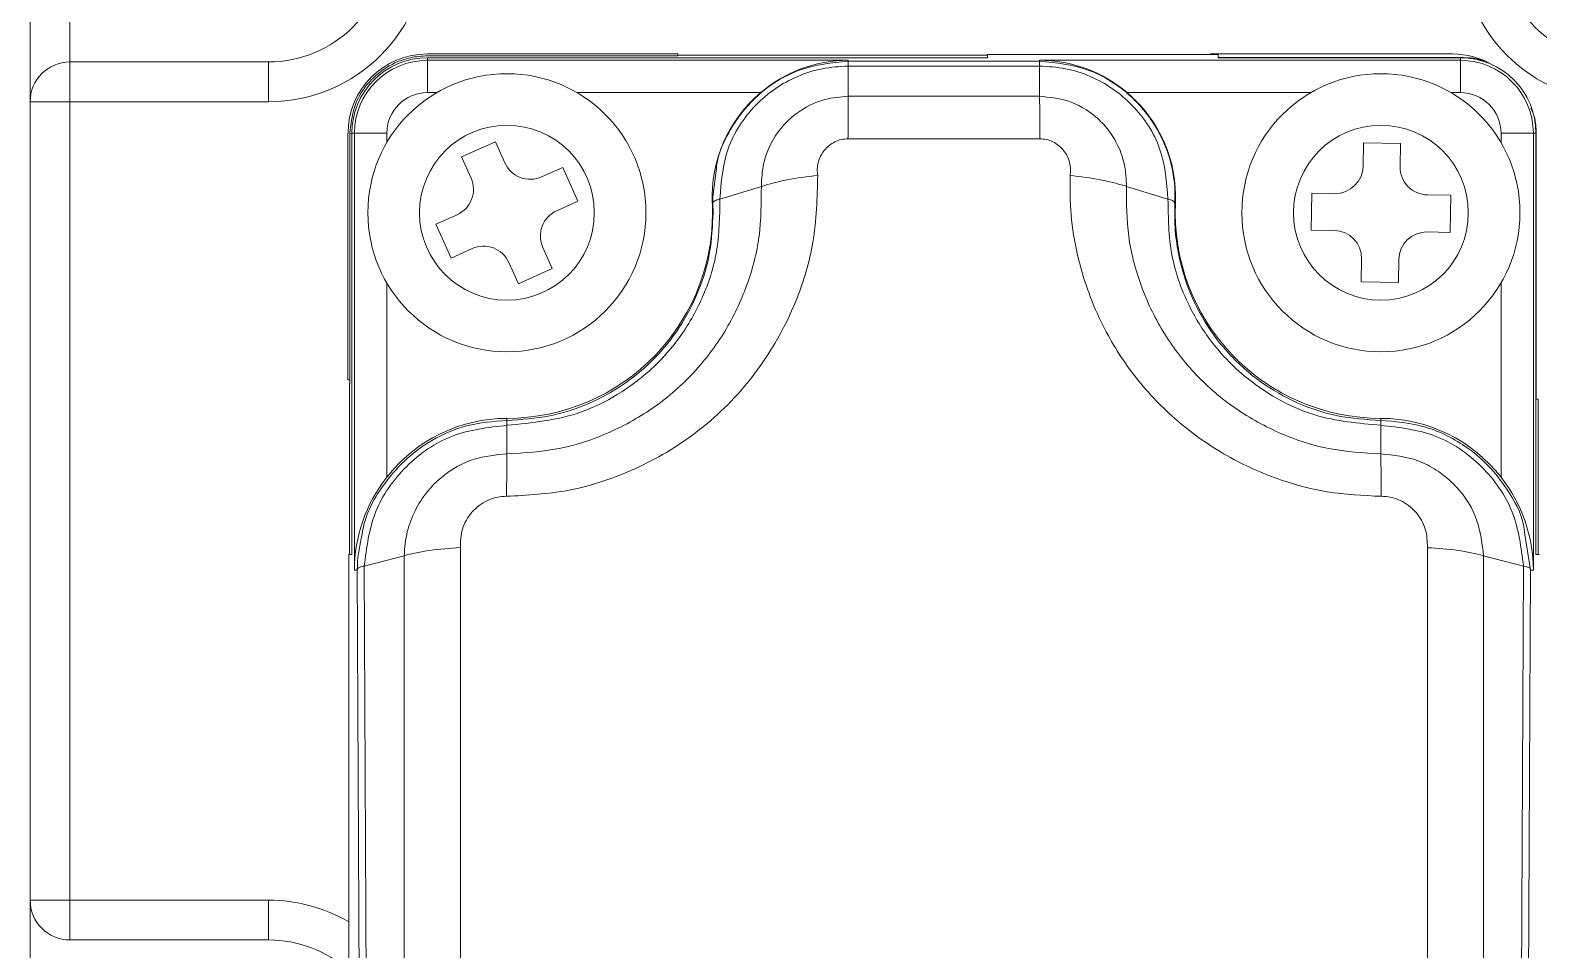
# Paper-space layout '시트1-ENG' of a CAD drawing. Header units: inches. Extents: x 0.2 to 16.3, y 0.2 to 11.5.
# Drawn here: x 1.218 to 1.965, y 3.593 to 4.049 of the extents above; entities that cross this region are included whole.
import ezdxf

# ---------------------------------------------------------------- set-up
doc = ezdxf.new("R2010")
doc.units = ezdxf.units.IN
doc.header["$MEASUREMENT"] = 0

psp = doc.layouts.new('시트1-ENG')

# ---------------------------------------------------------------- linework, layer by layer
at = {"color": 7, "linetype": 'Continuous', "lineweight": 18}
for p, q in [((1.21792, 4.01322), (1.21792, 4.21795)), ((1.23761, 4.21795), (1.23761, 4.03291)), ((1.53879, 4.03685), (1.41478, 4.03685)), ((1.53879, 4.03597), (1.53879, 4.03685)), ((1.80277, 4.03658), (1.80277, 4.03685)), ((1.92265, 4.03685), (1.80277, 4.03685)), ((1.23761, 4.03291), (1.33603, 4.03291)), ((1.23761, 4.01322), (1.23761, 4.03291)), ((1.33603, 4.01322), (1.33603, 4.03291)), ((1.53879, 4.03594), (1.41477, 4.03594)), ((1.41478, 4.035), (1.41478, 4.03373)), ((1.69233, 4.035), (1.41478, 4.035)), ((1.41478, 4.03373), (1.62325, 4.03373)), ((1.41478, 4.03373), (1.41478, 4.01771)), ((1.69233, 4.0363), (1.53879, 4.0363)), ((1.53879, 4.03597), (1.53879, 4.03594)), ((1.62325, 4.0333), (1.62325, 4.03373)), ((1.62325, 4.0333), (1.71811, 4.0333)), ((1.62325, 4.03087), (1.62326, 4.01588)), ((1.62325, 4.03087), (1.7181, 4.03087)), ((1.69233, 4.03658), (1.69233, 4.035)), ((1.80651, 4.03658), (1.69233, 4.03658)), ((1.71811, 4.01588), (1.7181, 4.03087)), ((1.71811, 4.0333), (1.71811, 4.03373)), ((1.71811, 4.03373), (1.92659, 4.03373)), ((1.80651, 4.035), (1.80651, 4.03658)), ((1.92659, 4.03512), (1.80651, 4.03512)), ((1.80651, 4.035), (1.92659, 4.035)), ((1.92659, 4.035), (1.92659, 4.03373)), ((1.92659, 4.03373), (1.92659, 4.01771)), ((1.41478, 4.01771), (1.41945, 4.01771)), ((1.48884, 4.01771), (1.57996, 4.01771)), ((1.62326, 4.01588), (1.71811, 4.01588)), ((1.85252, 4.01771), (1.76141, 4.01771)), ((1.92659, 4.01771), (1.92192, 4.01771)), ((1.23761, 4.01322), (1.21792, 4.01322)), ((1.21792, 3.61755), (1.21792, 4.01322)), ((1.23761, 4.01322), (1.23761, 3.61755)), ((1.33603, 4.01322), (1.23761, 4.01322)), ((1.3754, 3.99748), (1.3754, 3.87543)), ((1.37639, 3.87364), (1.37639, 3.99756)), ((1.37733, 3.78881), (1.37733, 3.99756)), ((1.37733, 3.99756), (1.3786, 3.99756)), ((1.3786, 3.99756), (1.3786, 3.78102)), ((1.3786, 3.99756), (1.39462, 3.99756)), ((1.39462, 3.99756), (1.39462, 3.99289)), ((1.44846, 3.99338), (1.43169, 3.98588)), ((1.45315, 3.9829), (1.44846, 3.99338)), ((1.62316, 3.99484), (1.71821, 3.99484)), ((1.87856, 3.99277), (1.87838, 3.98129)), ((1.89693, 3.99249), (1.87856, 3.99277)), ((1.89675, 3.98101), (1.89693, 3.99249)), ((1.96276, 3.99756), (1.94674, 3.99756)), ((1.94674, 3.99756), (1.94674, 3.99289)), ((1.96276, 3.99756), (1.96276, 3.78102)), ((1.96403, 3.99756), (1.96276, 3.99756)), ((1.96403, 3.78881), (1.96403, 3.99756)), ((1.96415, 3.86577), (1.96415, 3.99756)), ((1.43169, 3.98588), (1.43638, 3.9754)), ((1.48184, 3.98064), (1.47136, 3.97595)), ((1.48934, 3.96387), (1.48184, 3.98064)), ((1.55965, 3.96496), (1.58022, 3.97125)), ((1.76114, 3.97125), (1.78171, 3.96496)), ((1.47886, 3.95918), (1.48934, 3.96387)), ((1.55593, 3.96293), (1.5562, 3.96294)), ((1.55612, 3.96606), (1.5562, 3.96294)), ((1.5562, 3.96294), (1.55634, 3.95819)), ((1.78516, 3.96294), (1.78543, 3.96293)), ((1.85291, 3.9679), (1.85263, 3.94953)), ((1.86439, 3.96772), (1.85291, 3.9679)), ((1.9218, 3.96685), (1.91032, 3.96702)), ((1.92152, 3.94848), (1.9218, 3.96685)), ((1.42943, 3.95719), (1.41895, 3.9525)), ((1.41895, 3.9525), (1.42645, 3.93573)), ((1.85263, 3.94953), (1.86411, 3.94935)), ((1.91004, 3.94865), (1.92152, 3.94848)), ((1.42645, 3.93573), (1.43693, 3.94042)), ((1.4766, 3.93049), (1.47191, 3.94098)), ((1.45514, 3.93347), (1.45983, 3.92299)), ((1.87768, 3.93537), (1.8775, 3.92388)), ((1.89587, 3.9236), (1.89605, 3.93508)), ((1.45983, 3.92299), (1.4766, 3.93049)), ((1.39462, 3.92349), (1.39462, 3.8271)), ((1.8775, 3.92388), (1.89587, 3.9236)), ((1.94674, 3.92349), (1.94674, 3.8271)), ((1.37639, 3.87543), (1.3754, 3.87543)), ((1.37617, 3.78881), (1.37617, 3.87364)), ((1.37639, 3.87364), (1.37617, 3.87364)), ((1.96519, 3.86577), (1.96415, 3.86577)), ((1.96519, 3.78881), (1.96519, 3.86577)), ((1.44473, 3.85378), (1.44474, 3.85378)), ((1.45415, 3.85285), (1.45414, 3.83872)), ((1.45415, 3.85529), (1.45415, 3.85629)), ((1.88722, 3.85285), (1.88721, 3.83872)), ((1.88722, 3.85629), (1.88722, 3.85529)), ((1.43108, 3.55816), (1.43108, 3.79223)), ((1.91028, 3.79222), (1.91028, 3.55816)), ((1.37575, 3.05268), (1.37575, 3.78881)), ((1.37733, 3.78881), (1.37575, 3.78881)), ((1.40323, 3.78822), (1.3835, 3.78313)), ((1.38499, 3.46606), (1.3835, 3.78313)), ((1.40323, 3.78822), (1.40324, 3.55517)), ((1.93813, 3.78822), (1.93812, 3.55517)), ((1.95786, 3.78313), (1.93813, 3.78822)), ((1.95786, 3.78313), (1.95637, 3.46606)), ((1.96575, 3.78881), (1.96403, 3.78881)), ((1.3786, 3.78102), (1.38002, 3.78102)), ((1.38002, 3.78102), (1.38153, 3.4639)), ((1.96134, 3.78102), (1.95983, 3.4639)), ((1.96276, 3.78102), (1.96134, 3.78102)), ((1.21792, 3.61755), (1.23761, 3.61755)), ((1.21792, 3.4896), (1.21792, 3.61755)), ((1.23761, 3.61755), (1.33603, 3.61755)), ((1.23761, 3.59787), (1.23761, 3.61755)), ((1.33603, 3.59787), (1.33603, 3.61755)), ((1.33603, 3.59787), (1.23761, 3.59787))]:
    psp.add_line(p, q, dxfattribs=at)
at = {"color": 8, "linetype": 'Continuous', "lineweight": 18}
for p, q in [((1.92658, 4.035), (1.92659, 4.03512)), ((1.37733, 3.9975), (1.37639, 3.99756)), ((1.96415, 3.99756), (1.96403, 3.99757)), ((1.55781, 3.97889), (1.55612, 3.96606)), ((1.95858, 3.79877), (1.96134, 3.78102))]:
    psp.add_line(p, q, dxfattribs=at)
at = {"color": 7, "linetype": 'Continuous', "lineweight": 18}
for centre, radius in [((1.45415, 3.95819), 0.0689), ((1.88722, 3.95819), 0.0689), ((1.45415, 3.95819), 0.04331), ((1.88722, 3.95819), 0.04331)]:
    psp.add_circle(centre, radius, dxfattribs=at)
for centre, radius, start, end in [((1.33603, 4.09196), 0.07874, 270, 0), ((1.33603, 4.09196), 0.05906, 270, 0), ((2.00533, 4.09196), 0.07874, 180, 270), ((2.00533, 4.09196), 0.05906, 180, 270), ((1.41478, 3.99748), 0.03937, 90, 180), ((1.92265, 3.99748), 0.03937, 59.40968, 90), ((1.23761, 4.01322), 0.01969, 90, 180), ((1.41478, 3.99756), 0.03745, 90, 180), ((1.41478, 3.99756), 0.03617, 90, 180), ((1.92659, 3.99756), 0.03745, 0, 90), ((1.92659, 3.99756), 0.03617, 0, 90), ((1.41478, 3.99756), 0.02015, 90, 180), ((1.62325, 3.96606), 0.0674, 129.9741, 182.66588), ((1.71811, 3.96606), 0.0674, 357.33412, 50.0259), ((1.92659, 3.99756), 0.02015, 0, 90), ((1.46573, 3.98853), 0.01378, 204.10475, 294.10475), ((1.8646, 3.9815), 0.01378, 269.12294, 359.12294), ((1.91053, 3.9808), 0.01378, 179.12294, 269.12294), ((1.4238, 3.96977), 0.01378, 294.10475, 24.10475), ((1.45415, 3.95819), 0.1019, 270, 2.66588), ((1.88722, 3.95819), 0.1019, 177.33412, 270), ((1.48449, 3.9466), 0.01378, 114.10475, 204.10475), ((1.8639, 3.93558), 0.01378, 359.12294, 89.12294), ((1.90983, 3.93487), 0.01378, 89.12294, 179.12294), ((1.44256, 3.92785), 0.01378, 24.10475, 114.10475), ((1.45415, 3.78102), 0.07527, 90, 142.25835), ((1.88722, 3.78102), 0.07527, 37.74165, 90), ((1.23761, 3.61755), 0.01969, 180, 270), ((1.33603, 3.53881), 0.05906, 47.74085, 90)]:
    psp.add_arc(centre, radius, start, end, dxfattribs=at)
at = {"color": 8, "linetype": 'Continuous', "lineweight": 18}
psp.add_arc((1.33603, 3.53881), 0.07874, 59.71087, 90, dxfattribs=at)
at = {"color": 7, "linetype": 'Continuous', "lineweight": 18}
for centre, major_axis, start_param, end_param in [((1.62325, 3.9672), (0, 0.06653), 0, 0.708773), ((1.71811, 3.9672), (0, 0.06653), 5.574412, 6.283185), ((1.45287, 3.78102), (0.07427, 0), 2.472305, 3.141593), ((1.88849, 3.78102), (0.07427, 0), 0, 0.669288)]:
    psp.add_ellipse(centre, major_axis=major_axis, ratio=0.999853, start_param=start_param, end_param=end_param, dxfattribs=at)
for points, knots in [([(1.37639, 3.99756), (1.37682, 4.00188), (1.37766, 4.01051), (1.38428, 4.02201), (1.39402, 4.03069), (1.40481, 4.03529), (1.41194, 4.03576), (1.41477, 4.03594)], [0, 0, 0, 0, 0.214703, 0.429407, 0.644092, 0.858769, 1, 1, 1, 1]), ([(1.62325, 4.0333), (1.61518, 4.03245), (1.59875, 4.03071), (1.57764, 4.0174), (1.56478, 4.0005), (1.55868, 3.98715), (1.55798, 3.98048), (1.55781, 3.97889)], [0, 0, 0, 0, 0.261145, 0.531603, 0.781531, 0.947839, 1, 1, 1, 1]), ([(1.55965, 3.96496), (1.56032, 3.97347), (1.56168, 3.99049), (1.57387, 4.00888), (1.5868, 4.01994), (1.59808, 4.02612), (1.61039, 4.03011), (1.61895, 4.03061), (1.62325, 4.03087)], [0, 0, 0, 0, 0.249328, 0.498429, 0.623734, 0.74892, 0.874188, 1, 1, 1, 1]), ([(1.7181, 4.03087), (1.72239, 4.03061), (1.73096, 4.03011), (1.74327, 4.02613), (1.75455, 4.01994), (1.76749, 4.00888), (1.77968, 3.99049), (1.78104, 3.97347), (1.78171, 3.96496)], [0, 0, 0, 0, 0.1257609, 0.2510219, 0.3762378, 0.5016162, 0.7507502, 1, 1, 1, 1]), ([(1.78401, 3.97894), (1.78389, 3.97953), (1.78265, 3.98567), (1.77774, 3.99927), (1.76412, 4.01703), (1.74279, 4.03068), (1.72626, 4.03244), (1.71811, 4.0333)], [0, 0, 0, 0, 0.0197484, 0.2046585, 0.4655491, 0.7367152, 1, 1, 1, 1]), ([(1.92659, 4.03512), (1.93095, 4.03504), (1.93566, 4.03494), (1.93961, 4.03269), (1.9399, 4.03252)], [0, 0, 0, 0, 0.9263409, 1, 1, 1, 1]), ([(1.62326, 4.01588), (1.61936, 4.01557), (1.61117, 4.01492), (1.60074, 4.01003), (1.59223, 4.0032), (1.58545, 3.99441), (1.58078, 3.98338), (1.5804, 3.97511), (1.58022, 3.97125)], [0, 0, 0, 0, 0.1677364, 0.3521428, 0.4871717, 0.6389737, 0.831837, 1, 1, 1, 1]), ([(1.76114, 3.97125), (1.76099, 3.97482), (1.76072, 3.98172), (1.75732, 3.99125), (1.75241, 3.99936), (1.74444, 4.00764), (1.73285, 4.01449), (1.72278, 4.01544), (1.71811, 4.01588)], [0, 0, 0, 0, 0.155857, 0.300953, 0.437924, 0.567125, 0.799357, 1, 1, 1, 1]), ([(1.9615, 4.01003), (1.96215, 4.00864), (1.96399, 4.00473), (1.96409, 4.00037), (1.96415, 3.99756)], [0, 0, 0, 0, 0.355199, 1, 1, 1, 1]), ([(1.60818, 3.9767), (1.60806, 3.97773), (1.6078, 3.97985), (1.60834, 3.9831), (1.60946, 3.98627), (1.61129, 3.98915), (1.61369, 3.99159), (1.61659, 3.9934), (1.61979, 3.99463), (1.62205, 3.99477), (1.62316, 3.99484)], [0, 0, 0, 0, 0.11782, 0.242931, 0.371062, 0.499161, 0.624773, 0.752597, 0.87771, 1, 1, 1, 1]), ([(1.71821, 3.99484), (1.71931, 3.99477), (1.72156, 3.99462), (1.72474, 3.99341), (1.72765, 3.9916), (1.73005, 3.98918), (1.73189, 3.9863), (1.73301, 3.98313), (1.73356, 3.97986), (1.73331, 3.97773), (1.73318, 3.97669)], [0, 0, 0, 0, 0.1206831, 0.2471515, 0.3720559, 0.5002569, 0.6256554, 0.7564595, 0.8802158, 1, 1, 1, 1]), ([(1.45398, 3.81767), (1.46418, 3.81823), (1.48535, 3.8194), (1.51685, 3.82977), (1.54747, 3.8472), (1.57697, 3.87522), (1.59663, 3.90881), (1.60733, 3.9446), (1.60788, 3.96558), (1.60818, 3.9767)], [0, 0, 0, 0, 0.1215868, 0.2524027, 0.39297, 0.5431842, 0.7413846, 0.8630007, 1, 1, 1, 1]), ([(1.58022, 3.97125), (1.58019, 3.96298), (1.58014, 3.94633), (1.57367, 3.92193), (1.56285, 3.89897), (1.54737, 3.87853), (1.52799, 3.86138), (1.50524, 3.84865), (1.48029, 3.84023), (1.46283, 3.83922), (1.45414, 3.83872)], [0, 0, 0, 0, 0.123584, 0.248726, 0.373798, 0.499207, 0.624438, 0.749796, 0.875432, 1, 1, 1, 1]), ([(1.58022, 3.97125), (1.5843, 3.97243), (1.59246, 3.97478), (1.60294, 3.97606), (1.60818, 3.9767)], [0, 0, 0, 0, 0.5001299, 1, 1, 1, 1]), ([(1.73318, 3.97669), (1.73316, 3.97014), (1.73313, 3.95693), (1.73639, 3.93802), (1.7415, 3.92026), (1.74982, 3.9004), (1.76306, 3.8786), (1.78319, 3.85668), (1.8071, 3.83896), (1.83336, 3.82655), (1.8603, 3.81893), (1.8784, 3.81809), (1.88737, 3.81767)], [0, 0, 0, 0, 0.080707, 0.163031, 0.235727, 0.308087, 0.427291, 0.54596, 0.667966, 0.784297, 0.893231, 1, 1, 1, 1]), ([(1.76114, 3.97125), (1.76071, 3.97139), (1.75703, 3.97256), (1.74812, 3.97485), (1.73836, 3.97605), (1.73318, 3.97669)], [0, 0, 0, 0, 0.057383, 0.500719, 1, 1, 1, 1]), ([(1.88721, 3.83872), (1.87852, 3.83923), (1.86107, 3.84026), (1.8361, 3.84862), (1.8134, 3.86141), (1.79399, 3.87851), (1.7785, 3.89896), (1.76771, 3.92193), (1.76121, 3.94634), (1.76116, 3.96298), (1.76114, 3.97125)], [0, 0, 0, 0, 0.1246908, 0.2501464, 0.3754264, 0.5008375, 0.6259945, 0.7513068, 0.8764488, 1, 1, 1, 1]), ([(1.45415, 3.85285), (1.46658, 3.85409), (1.48589, 3.85601), (1.50951, 3.86777), (1.52654, 3.8805), (1.54123, 3.89723), (1.55237, 3.91741), (1.55946, 3.94044), (1.55958, 3.95667), (1.55965, 3.96496)], [0, 0, 0, 0, 0.208514, 0.323681, 0.445533, 0.574254, 0.709641, 0.851769, 1, 1, 1, 1]), ([(1.5562, 3.96294), (1.55625, 3.96312), (1.55634, 3.96348), (1.55705, 3.96403), (1.55812, 3.96455), (1.55914, 3.96482), (1.55965, 3.96496)], [0, 0, 0, 0, 0.247686, 0.500027, 0.752355, 1, 1, 1, 1]), ([(1.78171, 3.96496), (1.78185, 3.95571), (1.78213, 3.93696), (1.79121, 3.91216), (1.80533, 3.89019), (1.8254, 3.87112), (1.85376, 3.85593), (1.87611, 3.85387), (1.88722, 3.85285)], [0, 0, 0, 0, 0.165533, 0.335366, 0.46358, 0.624197, 0.813309, 1, 1, 1, 1]), ([(1.78516, 3.96294), (1.78506, 3.96321), (1.78487, 3.96369), (1.78374, 3.9643), (1.78266, 3.96469), (1.78197, 3.96489), (1.78171, 3.96496)], [0, 0, 0, 0, 0.375097, 0.670769, 0.878802, 1, 1, 1, 1]), ([(1.88722, 3.85529), (1.87996, 3.85574), (1.86567, 3.85662), (1.84548, 3.86348), (1.82719, 3.87387), (1.81174, 3.88757), (1.7992, 3.90421), (1.79198, 3.91934), (1.78793, 3.93253), (1.78577, 3.9434), (1.78487, 3.95379), (1.78508, 3.96054), (1.78516, 3.96294)], [0, 0, 0, 0, 0.126294, 0.248663, 0.370087, 0.498036, 0.617487, 0.748454, 0.805475, 0.874075, 0.955183, 1, 1, 1, 1]), ([(1.55634, 3.95819), (1.55603, 3.95165), (1.55539, 3.9386), (1.5496, 3.91923), (1.54047, 3.90156), (1.52988, 3.88833), (1.5202, 3.87927), (1.50942, 3.87107), (1.49472, 3.86303), (1.47514, 3.85656), (1.46127, 3.85572), (1.45415, 3.85529)], [0, 0, 0, 0, 0.125745, 0.25123, 0.384795, 0.501655, 0.567479, 0.631015, 0.751263, 0.872159, 1, 1, 1, 1]), ([(1.3824, 3.7988), (1.3825, 3.79956), (1.38381, 3.80877), (1.39149, 3.82226), (1.40413, 3.83672), (1.41785, 3.84647), (1.43452, 3.85374), (1.44737, 3.85476), (1.45415, 3.85529)], [0, 0, 0, 0, 0.023377, 0.284963, 0.454083, 0.610185, 0.794428, 1, 1, 1, 1]), ([(1.3835, 3.78313), (1.38464, 3.79225), (1.38693, 3.81048), (1.4032, 3.83348), (1.42643, 3.84968), (1.4449, 3.85179), (1.45415, 3.85285)], [0, 0, 0, 0, 0.249805, 0.499421, 0.749356, 1, 1, 1, 1]), ([(1.45415, 3.85529), (1.45415, 3.85517), (1.45415, 3.85492), (1.45415, 3.85354), (1.45415, 3.85285)], [0, 0, 0, 0, 0.497258, 1, 1, 1, 1]), ([(1.88722, 3.85285), (1.88722, 3.85354), (1.88721, 3.85492), (1.88722, 3.85517), (1.88722, 3.85529)], [0, 0, 0, 0, 0.502742, 1, 1, 1, 1]), ([(1.88722, 3.85529), (1.89424, 3.85471), (1.90899, 3.85349), (1.92703, 3.8446), (1.94086, 3.83316), (1.95079, 3.82014), (1.95737, 3.80833), (1.95837, 3.80045), (1.95858, 3.79877)], [0, 0, 0, 0, 0.2131116, 0.4478152, 0.5985682, 0.7573673, 0.9482688, 1, 1, 1, 1]), ([(1.88722, 3.85285), (1.89645, 3.8518), (1.9149, 3.84969), (1.93813, 3.83352), (1.95442, 3.81051), (1.95671, 3.79227), (1.95786, 3.78313)], [0, 0, 0, 0, 0.250224, 0.500004, 0.749764, 1, 1, 1, 1]), ([(1.45414, 3.83872), (1.44866, 3.8382), (1.43694, 3.83709), (1.42347, 3.82927), (1.41418, 3.8199), (1.40836, 3.81078), (1.40418, 3.80006), (1.40355, 3.79226), (1.40323, 3.78822)], [0, 0, 0, 0, 0.20459, 0.437673, 0.566426, 0.702382, 0.846176, 1, 1, 1, 1]), ([(1.45398, 3.81767), (1.45401, 3.82174), (1.45407, 3.82992), (1.45411, 3.83577), (1.45414, 3.83872)], [0, 0, 0, 0, 0.497276, 1, 1, 1, 1]), ([(1.88721, 3.83872), (1.88724, 3.83577), (1.88729, 3.82992), (1.88734, 3.82174), (1.88737, 3.81767)], [0, 0, 0, 0, 0.502722, 1, 1, 1, 1]), ([(1.93813, 3.78822), (1.93729, 3.79494), (1.93563, 3.80814), (1.92555, 3.82239), (1.91503, 3.83083), (1.90318, 3.83704), (1.89348, 3.83806), (1.88721, 3.83872)], [0, 0, 0, 0, 0.256012, 0.50256, 0.638236, 0.766006, 1, 1, 1, 1]), ([(1.43108, 3.79223), (1.43117, 3.79536), (1.43129, 3.80011), (1.43392, 3.80594), (1.43671, 3.8099), (1.44029, 3.81324), (1.44452, 3.81571), (1.44915, 3.81738), (1.45239, 3.81758), (1.45398, 3.81767)], [0, 0, 0, 0, 0.245572, 0.373218, 0.499285, 0.625401, 0.751777, 0.877837, 1, 1, 1, 1]), ([(1.88737, 3.81767), (1.88896, 3.81758), (1.8922, 3.81738), (1.89682, 3.81572), (1.90106, 3.81324), (1.90464, 3.80992), (1.90744, 3.80595), (1.91007, 3.80012), (1.91019, 3.79536), (1.91028, 3.79222)], [0, 0, 0, 0, 0.121784, 0.248137, 0.373872, 0.500587, 0.62603, 0.753831, 1, 1, 1, 1]), ([(1.40323, 3.78822), (1.4073, 3.78922), (1.41544, 3.79121), (1.42587, 3.79189), (1.43108, 3.79223)], [0, 0, 0, 0, 0.500435, 1, 1, 1, 1]), ([(1.91028, 3.79222), (1.91548, 3.79189), (1.92591, 3.79123), (1.93405, 3.78923), (1.93813, 3.78822)], [0, 0, 0, 0, 0.49864, 1, 1, 1, 1]), ([(1.3835, 3.78313), (1.38312, 3.78305), (1.38208, 3.7828), (1.38095, 3.7825), (1.38018, 3.78196), (1.38007, 3.78133), (1.38002, 3.78102)], [0, 0, 0, 0, 0.183981, 0.4992696, 0.7532485, 1, 1, 1, 1]), ([(1.95786, 3.78313), (1.95837, 3.78299), (1.95939, 3.78271), (1.96046, 3.78252), (1.96107, 3.78198), (1.9613, 3.78133), (1.96133, 3.7811), (1.96134, 3.78102)], [0, 0, 0, 0, 0.249886, 0.499926, 0.747959, 0.907794, 1, 1, 1, 1])]:
    psp.add_open_spline(points, degree=3, knots=knots, dxfattribs=at)
for points in [[(1.62325, 4.03087), (1.62325, 4.03155), (1.62325, 4.03293), (1.62325, 4.03318), (1.62325, 4.0333)], [(1.7181, 4.03087), (1.7181, 4.03155), (1.7181, 4.03293), (1.71811, 4.03318), (1.71811, 4.0333)], [(1.62316, 3.99484), (1.62317, 3.99893), (1.62321, 4.0071), (1.62324, 4.01296), (1.62326, 4.01588)], [(1.71821, 3.99484), (1.71819, 3.99893), (1.71816, 4.0071), (1.71813, 4.01296), (1.71811, 4.01588)]]:
    psp.add_open_spline(points, degree=3, dxfattribs=at)
at = {"color": 8, "linetype": 'Continuous', "lineweight": 18}
for points, knots in [([(1.78516, 3.96294), (1.7852, 3.96619), (1.78526, 3.97156), (1.78437, 3.97685), (1.78401, 3.97894)], [0, 0, 0, 0, 0.605148, 1, 1, 1, 1]), ([(1.38002, 3.78102), (1.38002, 3.78103), (1.38002, 3.78109), (1.38002, 3.78132), (1.38003, 3.78214), (1.38012, 3.78806), (1.38132, 3.79373), (1.3824, 3.7988)], [0, 0, 0, 0, 0.001181, 0.010701, 0.037347, 0.138471, 1, 1, 1, 1])]:
    psp.add_open_spline(points, degree=3, knots=knots, dxfattribs=at)

doc.saveas('drawing.dxf')
